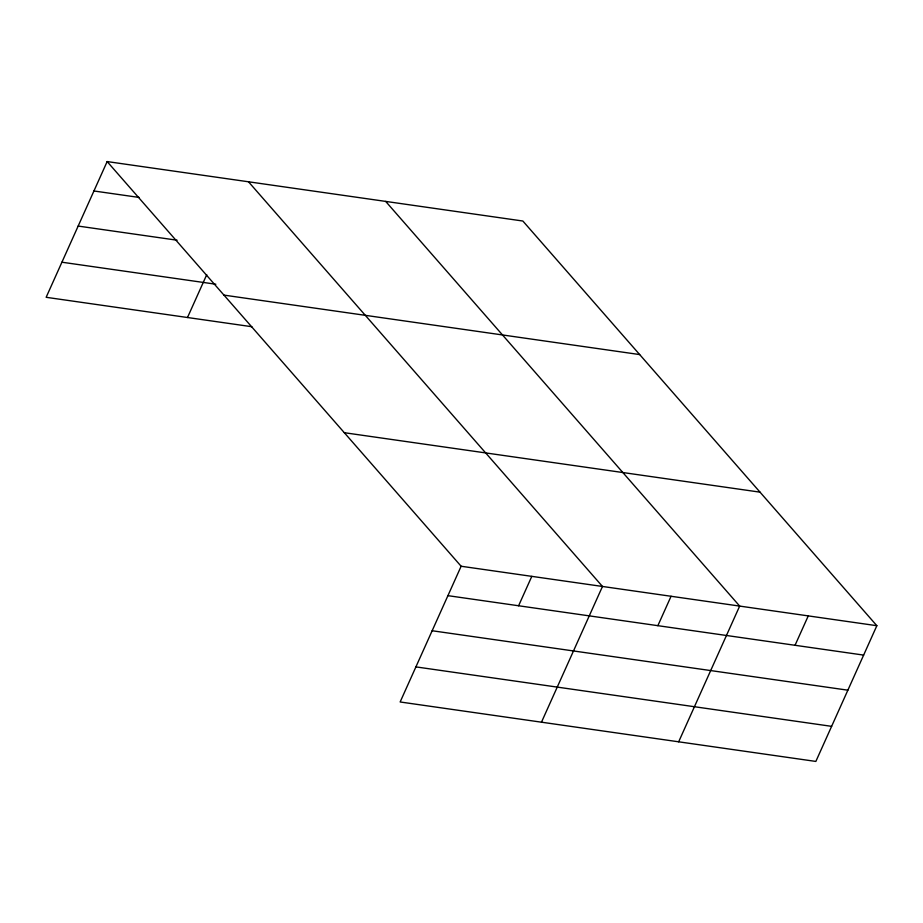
<?xml version="1.0" encoding="UTF-8"?>
<svg xmlns="http://www.w3.org/2000/svg" width="923" height="923" viewBox="0 0 923 923"><rect width="100%" height="100%" fill="white"/><g stroke="black" fill="none" stroke-linecap="round" stroke-linejoin="round"><path stroke-width="1.38" d="M107.149 161.571L461.131 566.249L400.144 701.976L815.851 761.429L876.85 625.702L522.856 221.024L107.149 161.571L46.15 297.298L251.887 326.719M187.496 317.512L206.74 274.685M518.588 605.765L531.81 576.356M541.478 722.19L602.477 586.463L248.495 181.785M657.857 625.679L671.067 596.27M678.67 741.804L739.669 606.076L385.676 201.41M795.038 645.292L808.26 615.895M93.938 190.98L139.165 197.441M78.167 226.066L177.101 240.211M61.922 262.213L215.855 284.226M223.966 295.118L639.674 354.57M344.325 432.702L760.033 492.155M461.131 566.249L876.85 625.702M447.92 595.658L863.64 655.099M432.149 630.744L847.868 690.185M415.904 666.891L831.623 726.343"/></g></svg>
